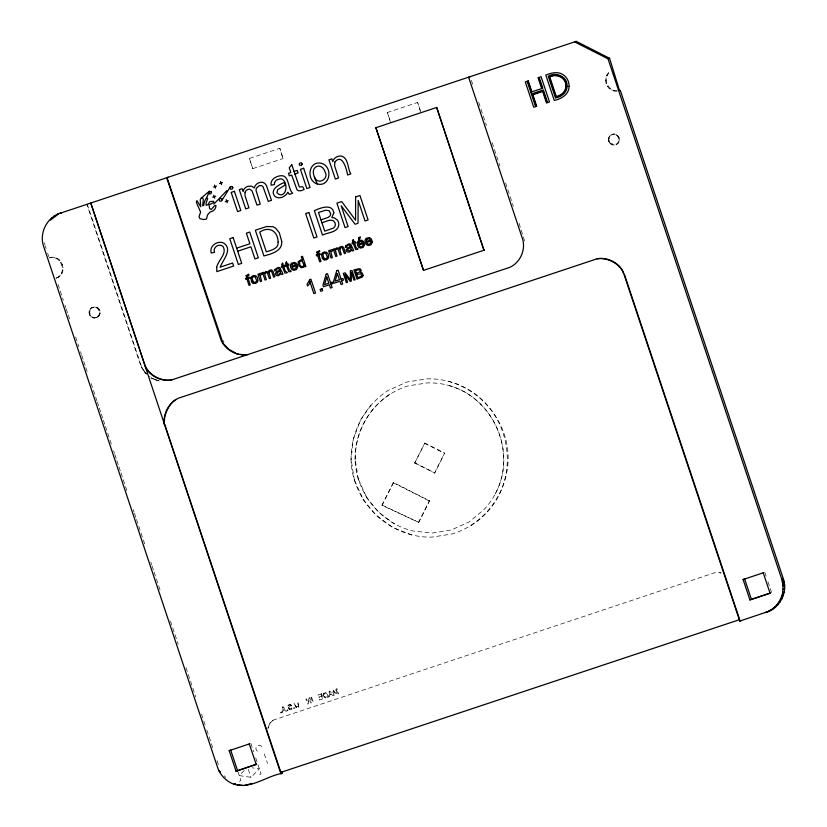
<?xml version="1.0" encoding="UTF-8"?>
<svg xmlns="http://www.w3.org/2000/svg" width="827" height="827" viewBox="0 0 827 827"><rect width="100%" height="100%" fill="white"/><g stroke="black" fill="none" stroke-linecap="round" stroke-linejoin="round"><path stroke-width="0.62" stroke-dasharray="4.13 3.1" d="M56.112 278.089C67.876 273.768 61.384 254.334 49.382 257.931M55.998 278.223C69.106 274.337 62.004 253.093 49.186 257.848M96.645 317.423C89.595 320.99 85.574 308.667 93.244 307.241C100.15 304.781 103.127 316.421 95.932 317.692L97.896 316.824M94.567 317.95L95.281 317.692C89.326 318.281 87.476 308.916 93.244 307.241M97.172 317.082C102.29 313.981 98.144 305.38 92.521 307.499M616.828 91.125C606.398 92.148 601.291 76.88 610.254 71.442M617.542 90.856C608.455 91.694 602.625 79.63 608.879 73.003L608.165 73.262M608.238 139.98L608.775 137.261L612.559 134.315L611.835 134.584C618.854 131.028 622.958 143.34 615.236 144.777L615.96 144.508C612.642 146.183 608.383 143.671 608.238 139.98L611.308 134.925L610.595 135.194M617.2 143.898L616.487 144.167C620.963 141.448 618.41 133.819 613.2 134.325L613.913 134.057M289.316 709.773L288.592 707.716L290.835 705.751L291.104 706.64L291.507 705.669L289.729 704.408L288.034 705.369L287.879 706.64L288.757 705.483L290.639 705.224L290.205 704.387L291.104 706.64L289.068 708.481L289.316 709.773L291.848 709.184L292.334 707.364L291.704 707.509L291.848 709.184M351.062 460.091C350.576 432.314 364.697 405.426 388.163 390.437L406.812 382.033L426.825 378.869C469.219 377.329 506.941 413.655 508.109 455.853C509.132 490.659 485.759 523.749 452.348 533.911L432.345 537.074C389.951 538.615 352.23 502.289 351.062 460.091L353.232 439.468L360.427 420.168L372.15 403.524M355.083 459.988C354.111 426.949 376.285 395.564 407.99 385.93L426.959 382.932C492.416 380.802 528.846 462.19 483.878 509.69L469.064 521.961L451.18 530.014L432.004 533.084L412.859 530.965C380.513 523.212 356.416 493.088 355.083 459.988L355.279 459.915C354.824 433.617 368.17 408.187 390.292 393.91L390.096 393.983M495.373 493.76L495.177 493.833C518.064 452.307 492.592 395.409 446.301 384.979L446.497 384.906M471.204 525.424L471.008 525.496C529.6 489.046 514.022 397.063 447.211 381.03L447.407 380.958M268.124 727.109L267.948 728.494L270.098 723.118L273.044 720.183L269.726 723.253L268.506 726.964M298.847 706.661L297.885 701.741L297.234 701.958L298.847 706.661L297.286 707.581L295.901 707.395L293.988 703.033L294.65 702.816L296.376 707.592L296.149 706.723M323.388 693.646L323.13 695.311L324.649 697.73L328.236 697.12L326.562 692.116L323.388 693.646L324.649 697.73M298.196 704.842C299.715 707.013 295.528 706.33 296.655 707.633L296.573 706.961L297.286 707.581M323.781 694.701L324.246 693.657L326.107 692.923L327.378 696.747L325.238 697.244L324.174 696.231M291.704 708.201L289.223 708.925M381.95 505.328L393.507 482.503L429.471 500.748L418.803 522.406L381.95 505.328L393.507 482.503M414.668 463.079L424.851 443.055L444.626 453.093L434.826 472.972L414.668 463.079L424.851 443.055M434.454 473.106L444.626 453.093M418.421 522.55L429.471 500.748M244.234 770.506L239.21 775.581L250.984 777.318L259.358 768.872L252.297 767.828M272.662 720.327L714.187 572.904C715.686 571.23 727.357 574.238 716.916 572.387M249.403 158.453L252.804 168.636L249.403 158.453L279.826 148.312L283.03 158.577L279.826 148.312M390.602 122.758L387.398 112.493L390.044 120.422M420.271 110.353L417.625 102.424L420.829 112.689M51.202 257.59L51.915 257.321M53.972 257.797L54.685 257.528M56.598 258.727L57.311 258.458M58.903 260.298L59.616 260.029M60.722 262.417L61.446 262.159M61.953 264.95L62.666 264.681M62.49 267.7L63.203 267.431M62.304 270.491L63.017 270.222M61.405 273.137L62.118 272.869M59.864 275.453L60.578 275.184M57.766 277.272L58.49 277.014M606.615 75.577L607.328 75.309M605.715 78.224L606.439 77.955M605.529 81.015L606.253 80.746M606.067 83.765L606.791 83.506M607.297 86.287L608.01 86.029M609.117 88.417L609.84 88.148M611.432 89.988L612.145 89.729M614.058 90.918L614.771 90.65M91.28 308.109L91.993 307.84M93.885 307.241L94.609 306.972M90.236 309.029L90.949 308.76M95.27 307.344L95.994 307.075M89.461 310.177L90.174 309.918M96.583 307.809L97.307 307.541M89.016 311.5L89.729 311.241M97.741 308.595L98.454 308.337M88.923 312.895L89.636 312.637M98.651 309.66L99.374 309.391M89.192 314.281L89.905 314.012M99.261 310.921L99.984 310.652M89.802 315.542L90.515 315.273M99.529 312.296L100.253 312.027M90.712 316.596L91.435 316.327M99.436 313.691L100.16 313.423M91.869 317.392L92.583 317.123M98.992 315.015L99.705 314.746M93.182 317.847L93.896 317.589M98.217 316.172L98.94 315.904M609.551 136.104L610.264 135.845M614.585 134.429L615.298 134.16M608.775 137.261L609.489 137.003M615.898 134.894L616.622 134.625M608.331 138.585L609.044 138.316M617.056 135.68L617.769 135.411M617.965 136.744L618.679 136.476M608.496 141.355L609.22 141.097L608.951 139.711M618.575 138.006L619.299 137.737M609.117 142.616L614.595 144.766L613.882 145.035M618.844 139.381L619.568 139.112M610.026 143.681L610.739 143.412M618.751 140.776L619.475 140.507M611.184 144.467L611.897 144.208M618.307 142.099L619.02 141.83M612.497 144.932L613.21 144.663M617.531 143.257L618.245 142.988M141.117 366.795L144.632 371.757L141.117 366.795L86.866 204.3M153.584 379.231L150.948 377.836L159.446 380.978M156.365 380.306L154.897 379.448M159.26 381.051L157.709 380.41M354.421 480.508L351.258 460.019M358.267 479.35L355.279 459.915M366.309 497.254L378.859 512.42L394.469 524.018M362.898 499.384L376.109 515.366L392.773 527.512L411.753 534.986M239.385 781.246L240.915 780.678L238.052 772.118M259.544 774.527L261.063 773.969L255.264 756.581M387.201 112.565L417.625 102.424M252.804 168.636L283.227 158.505M321.61 696.127L318.86 697.037L319.057 697.626L321.806 696.716M156.551 380.244L149.491 376.626M382.322 505.183L418.803 522.406M424.468 443.2L444.244 453.227M415.051 462.934L434.826 472.972M393.125 482.648L429.089 500.883M224.179 775.829L225.802 777.483M288.757 705.483L288.334 705.028L288.623 705.648M145.304 372.512L146.627 374M146.431 374.073L141.303 366.733M144.249 371.902L145.583 373.401M289.729 704.408L290.163 704.997M288.034 705.369L288.499 706.02M288.592 707.716L289.068 708.481M298.144 706.465L298.485 707.044L298.402 705.844M223.063 340.466L224.003 342.233M609.22 141.097L609.83 142.358M358.463 479.278L366.506 497.182M354.618 480.435L363.094 499.312M324.99 697.151L325.269 697.895L325.238 697.244M264.237 753.883L267.545 763.383M764.789 572.274L766.391 577.06M767.983 581.857L771.591 592.649M471.369 80.333L473.003 85.212M478.699 102.321L486.441 125.528M492.148 142.637L499.89 165.845M505.586 182.953L513.329 206.161M519.036 223.259L524.69 241.133M87.249 204.155L141.5 366.661M250.86 743.39L253.662 751.784M248.338 769.399L250.984 777.318M45.289 246.157L46.064 248.493M47.625 253.165L48.803 256.67M58.035 284.343L63.348 300.263M64.992 305.163L65.809 307.613M66.212 308.833L67.845 313.733M68.259 314.963L69.892 319.853M75.619 337.002L78.885 346.792M80.519 351.692L81.335 354.142M81.749 355.362L83.382 360.262M83.785 361.482L85.429 366.382M85.832 367.612L87.466 372.501M91.146 383.532L96.873 400.671M97.276 401.891L98.92 406.791M99.323 408.011L100.956 412.911M101.37 414.141L103.003 419.031M103.406 420.261L105.05 425.161M105.453 426.381L111.996 445.97M113.63 450.87L114.446 453.32M114.86 454.54L116.493 459.44M116.896 460.67L118.54 465.56M118.943 466.79L120.577 471.69M120.99 472.91L127.523 492.499M133.25 509.639L134.067 512.089M134.481 513.319L136.114 518.219M136.517 519.439L145.107 545.148M150.824 562.298L151.641 564.748M152.054 565.968L153.688 570.868M154.101 572.088L160.634 591.677M170.445 621.067L178.219 644.336M185.982 667.596L195.792 696.985M201.519 714.125L205.189 725.145M206.833 730.045L213.366 749.634M217.046 760.654L218.679 765.554M44.389 242.787L44.989 245.03M289.626 709.215L289.77 709.886M291.269 704.976L291.476 706M295.777 706.134L295.901 707.395M257.414 751.205A3.225 3.184 69.6 0 1 257.228 745.861A3.225 3.184 69.6 0 1 262.19 747.773M336.579 689.604L336.568 694.349L335.979 694.546L333.136 690.834L334.542 695.021L333.912 695.238L332.237 690.225L333.116 689.935L336 693.739L335.979 688.984L336.961 688.653L338.636 693.657L338.005 693.874L336.579 689.604M282.917 707.302L282.865 710.021L284.54 709.463L282.917 707.302M329.653 691.672L329.601 694.38L331.276 693.822L329.653 691.672M282.834 710.631L282.772 712.336L282.017 712.585L282.379 706.899L283.082 706.661L286.659 711.044L285.956 711.272L284.912 709.938L282.834 710.631M329.58 694.99L329.508 696.696L328.764 696.954L329.115 691.269L329.818 691.031L333.395 695.404L332.702 695.641L331.648 694.298L329.58 694.99M309.133 697.988L307.851 702.785L306.538 698.856L305.907 699.063L307.582 704.077L308.254 703.849L309.536 699.053L310.849 702.981L311.479 702.774L309.805 697.761L309.133 697.988M311.614 697.161L310.962 697.378L312.627 702.392L313.288 702.175L311.614 697.161M321.548 693.781L317.971 694.98L318.168 695.569L321.093 694.587L322.375 698.422L319.325 699.435L319.532 700.024L323.223 698.794L321.548 693.781M281.17 712.088L280.477 712.326L280.715 713.019L281.407 712.791L281.17 712.088M287.703 709.917L287.01 710.145L287.248 710.848L287.941 710.61L287.703 709.917M294.247 707.736L293.554 707.964L293.792 708.667L294.484 708.439L294.247 707.736"/><path stroke-width="1.24" d="M175.986 399.565C168.419 403.845 163.095 416.012 164.583 425.295C162.009 414.379 169.721 401.767 178.601 398.149L596.991 258.82C607.69 256.649 620.446 263.513 623.651 273.292C619.578 262.945 606.274 257.094 596.991 258.82M208.652 192.619L209.283 191.306L211.288 191.74L210.895 193.787L209.458 193.869L208.652 192.619L209.148 193.642M782.631 592.814L783.076 585.888L781.711 579.076L608.031 58.831L574.682 41.919L576.202 41.35L609.561 58.262L619.547 90.608L620.271 90.339L783.241 578.507C788.358 592.39 779.499 608.982 765.192 612.6C774.062 609.923 780.822 601.818 782.631 592.814L784.151 592.246M783.241 578.507L781.711 579.076L784.141 581.877L783.076 585.888L784.596 585.32M206.812 197.86L207.66 198.563L205.954 203.473L206.233 205.313L207.887 204.631L209.872 201.571L213.376 201.261L213.893 202.388L209.066 204.9L209.624 208.59L211.185 209.541L214.875 205.468L216.002 205.582C215.95 208.962 213.407 211.536 210.089 211.981L207.587 214.865L206.45 219.083L203.483 219.548L199.907 218.597L199.007 216.798L200.61 212.105L196.35 202.326L196.867 200.547L200.744 206.74L200.227 199.793L201.075 198.066L202.739 197.86L203.308 199.627L202.636 205.809L203.773 205.458C203.731 200.165 208.166 196.991 208.797 191.874M232.821 187.781L232.191 189.094L230.743 189.176A1.509 1.489 69.6 0 1 230.082 187.181L231.653 186.406L232.821 187.781L232.325 186.757M302.031 164.201L301.4 165.524L299.395 165.08L299.24 163.829L300.118 162.867L301.535 163.177L302.031 164.201L301.535 163.177M221.998 199.421L221.264 198.563L219.827 198.635L219.196 199.958L219.693 200.982L221.109 201.292L222.049 200.186L230.288 186.861M213.852 204.073L226.856 190.572M576.202 41.35L60.278 213.201L61.808 212.632C47.47 216.25 38.662 232.842 43.759 246.715L217.563 767.342C220.685 777.246 231.271 786.301 241.835 785.081M50.426 220.127L58.614 213.914L57.084 214.482M201.602 197.736L209.283 191.306M237.649 770.888L230.702 750.099L229.182 750.668L236.036 771.209L256.546 764.148M356.447 273.365L359.89 271.897L360.045 270.636L359.197 269.695L355.517 270.574L357.874 277.645L361.575 276.084L361.223 273.758L356.809 274.461M782.766 582.446L784.141 581.877M54.096 216.178L55.616 215.62M51.346 218.266L52.866 217.697M168.212 177.205L166.692 177.764L221.067 340.145C225.585 350.245 237.163 356.489 248.079 354.494M470.149 76.663L468.62 77.231L522.809 239.706C525.631 250.519 519.945 262.769 509.711 267.369L171.665 379.934C160.976 382.105 148.219 375.241 145.014 365.462C149.077 375.809 162.381 381.66 171.665 379.934M375.882 127.709L423.507 270.377L375.882 127.709L436.697 107.448L483.96 250.25L436.697 107.448M608.031 58.831L609.561 58.262M222.484 342.791L228.8 349.345L235.747 353.17M236.315 353.667L239.199 354.401M242.156 354.783L245.123 354.814M743.111 579.541L744.631 578.983L751.433 599.358L749.913 599.926L743.111 579.541L763.6 572.666M233.979 784.151L235.509 783.582M238.838 784.513L237.308 785.081C253.124 787.738 267.369 775.798 282.472 773.276L282.028 771.963L280.86 772.387L164.945 425.161M244.182 785.578L251.946 783.438L250.426 784.006M282.472 773.276L280.942 773.845L90.784 203.029L145.014 365.462M783.076 589.372L784.606 588.803M781.732 596.164L783.262 595.595M780.409 599.368L781.939 598.8M778.683 602.356L780.202 601.798M776.574 605.095L778.104 604.527M774.134 607.525L775.654 606.966M623.651 273.292L739.751 621.067L741.271 620.508M772.904 609.044L768.479 611.432L739.751 621.067M320.979 219.868L327.999 217.449L330.056 215.992L330.728 213.893L329.198 210.72L325.59 210.223L318.509 212.487L324.742 231.146L332.888 228.304A4.145 4.104 69.6 0 0 335.069 223.042C332.857 217.336 325.693 221.812 321.941 222.752M530.8 92.2L542.812 88.2L539.173 77.314L541.065 76.684L549.521 102L547.629 102.631L543.401 89.957L531.389 93.958M294.019 171.468L297.255 170.383L298.102 172.926L294.867 174.001M236.667 248.162L249.899 243.758L246.363 233.183L249.733 232.056L258.334 257.817L254.964 258.934L250.912 246.797L237.68 251.201M247.8 277.614L249.216 277.148L249.537 278.12L248.131 278.585M283.485 265.736L284.715 265.333L285.036 266.294L283.806 266.707M287.362 264.444L288.602 264.03L288.923 265.002L287.693 265.415M318.529 254.075L319.946 253.6L320.266 254.571L318.85 255.036M354.204 242.187L355.434 241.784L355.765 242.745L354.525 243.159M330.511 282.669L332.351 282.048L332.868 283.599L331.027 284.219M341.096 279.144L342.936 278.534L343.453 280.084L341.613 280.694M423.507 270.377L484.322 250.116M229.182 750.668L249.671 743.793M751.433 599.358L770.402 593.042M749.913 599.926L770.061 593.217L763.259 572.832M236.036 771.209L256.194 764.499L249.33 743.959M280.86 772.387L739.669 619.619L624.416 274.388M219.558 183.542L222.504 182.602M213.531 187.088L216.478 186.147M212.735 197.188L215.682 196.247M225.275 201.674L228.221 200.734M240.543 354.39L242.507 354.649M317.217 183.966C330.345 187.471 333.219 166.806 321.682 163.395C308.512 159.931 305.732 180.503 317.217 183.966C315.283 178.963 309.618 169.628 317.02 166.32C320.773 165.1 324.05 168.294 325.021 171.706C329.363 179.077 317.702 185.589 314.549 177.236M218.731 770.619L220.416 771.829M222.845 342.657L167.044 177.629M221.584 198.78L222.081 199.803L221.832 199.08M211.04 191.45L211.536 192.474M220.551 181.558L221.522 184.597M226.257 199.689L227.239 202.729M214.524 185.103L215.496 188.142M213.717 195.203L214.689 198.242M350.4 271.06L350.369 279.877L345.128 272.817L343.298 273.427L346.389 282.679L347.557 282.286L344.931 274.409L350.203 281.407L351.299 281.046L351.372 272.414L353.956 280.157L355.124 279.774L352.033 270.522L350.4 271.06M355.641 196.919L355.558 220.189L341.706 201.561L336.889 203.163L345.045 227.59L348.126 226.567L341.189 205.768L355.114 224.241L357.998 223.28L358.194 200.496L365.017 220.943L368.098 219.92L359.941 195.492L355.641 196.919M261.952 273.168L261.921 274.461L260.112 275.36L261.611 281.17L260.381 281.583L257.941 274.244L259.047 273.871L259.42 274.988L260.164 273.386L261.952 273.168M332.681 249.62L332.64 250.912L330.831 251.811L332.34 257.621L331.11 258.034L328.66 250.695L329.766 250.333L330.138 251.439L330.893 249.837L332.681 249.62M250.746 277.975L251.728 282.214L253.475 283.444L255.626 283.351L257.218 282.317L258.024 280.653L257.362 277.479L255.832 275.856L253.796 275.505L251.884 276.301L250.746 277.975M321.476 254.427L322.447 258.665L324.205 259.895L326.345 259.802L327.947 258.768L328.743 257.104L328.092 253.93L326.562 252.307L324.515 251.956L322.613 252.752L321.476 254.427M281.707 241.339C282.648 251.253 271.266 253.879 263.947 255.946L255.347 230.195L266.77 226.495L273.127 226.732L275.546 228.107L279.319 232.749L281.707 241.339M274.512 182.612L274.43 184.566L271.132 185.176C270.057 179.862 275.443 176.544 279.981 175.82C289.667 174.094 287.465 188.618 292.665 193.27L289.305 194.397L287.868 192.236C285.563 196.754 278.802 199.979 274.626 196.082C269.571 189.548 279.34 184.39 284.312 182.498L285.17 185.052L277.727 189.621L276.88 192.794C285.491 200.661 289.419 183.48 282.203 179.139L280.394 178.818L276.259 180.121L274.512 182.612M246.188 275.587L246.901 278.988L245.815 279.35L245.495 278.389L246.58 278.027L249.03 285.356L250.25 284.953L247.583 276.942L247.511 275.96L248.968 275.288L248.793 274.14L246.188 275.587M316.906 252.039L317.63 255.44L316.545 255.801L316.224 254.84L317.31 254.478L319.749 261.808L320.979 261.404L318.302 253.393L318.23 252.411L319.687 251.739L319.511 250.591L316.906 252.039M216.695 267.317L216.808 271.638L233.638 266.036L232.625 262.996L220.127 267.162C222.804 260.071 233.286 249.175 223.517 242.952C217.315 240.337 208.973 246.012 211.247 253.031L214.575 252.297C212.281 247.242 219.6 242.735 223.207 246.715C227.177 254.044 217.925 260.371 216.695 267.317M298.247 261.818L298.361 264.867L301.007 267.7L303.364 267.379L304.429 265.891L302.258 261.229L300.604 261.001L299.467 262.128L299.881 265.095L300.914 266.356L302.537 266.594L303.685 265.467L303.571 263.244L304.729 266.811L305.876 266.428L302.496 256.308L301.276 256.711L302.486 260.35L300.79 259.874L298.247 261.818M274.864 269.53L274.75 270.977L276.011 270.739L276.259 269.447L277.438 268.713L278.978 268.672L280.26 271.38L280.477 272.683L278.792 274.554L276.942 273.882L277.262 272.662L280.105 270.925L279.784 269.953L276.704 271.659L275.556 273.282A2.202 2.171 69.6 0 0 276.404 275.422L278.244 275.773L281.139 273.665L281.687 274.492L282.968 274.057L279.888 267.617L278.13 267.4L274.864 269.53M297.751 266.687L296.448 269.581L293.843 270.346L291.91 269.561L290.639 267.503L290.401 265.012L291.445 263.182L294.794 262.417L296.531 263.658L297.4 265.529L291.993 267.328L293.285 268.961L295.022 269.095L296.428 266.956L297.751 266.687M345.593 245.981L345.469 247.428L346.73 247.19L346.978 245.898L348.157 245.164L349.697 245.123L350.979 247.831L351.196 249.134L349.511 251.005L347.66 250.333L347.991 249.113L350.824 247.376L350.503 246.405L347.423 248.11L346.275 249.733A2.202 2.171 69.6 0 0 347.123 251.873L348.973 252.225L351.857 250.116L352.405 250.943L353.687 250.509L350.607 244.068L348.849 243.851L345.593 245.981M364.583 244.43L363.291 247.325L360.686 248.09L358.742 247.304L357.481 245.247L357.233 242.756L358.287 240.936L361.637 240.161L363.363 241.412L364.242 243.272L358.835 245.081L360.127 246.704L361.854 246.839L363.26 244.699L364.583 244.43M372.367 241.846L371.065 244.74L368.46 245.505L366.526 244.72L365.255 242.652L365.007 240.171L366.061 238.341L369.411 237.566L371.147 238.817L372.016 240.688L366.609 242.487L367.901 244.11L369.628 244.254L371.044 242.104L372.367 241.846M278.151 242.208C278.637 248.689 271.07 250.395 266.304 251.78L259.73 232.108C269.509 225.606 277.924 231.436 278.151 242.208M333.808 212.828L331.865 217.542L334.098 217.77L337.426 220.044A7.536 7.453 69.6 0 1 338.729 225.368C337.509 232.656 327.668 232.387 322.509 235.095L314.353 210.668C319.811 208.156 332.351 203.029 333.808 212.828M358.856 237.483L358.587 239.716L359.611 239.375L360.469 236.946L358.856 237.483M569.059 86.411C569.069 94.464 561.285 98.982 554.276 100.418L545.82 75.102C551.671 72.642 559.031 70.926 564.303 75.598A13.191 13.036 69.6 0 1 568.945 83.961L569.059 86.411M567.084 86.401C566.991 92.707 561.223 96.821 555.548 98.02L548.28 76.26C556.075 71.36 567.818 76.797 567.084 86.401M566.423 86.38C566.299 92.117 561.223 96.077 555.961 97.172L549.118 76.684C554.545 74.016 562.071 74.895 565.099 80.632A10.327 10.203 69.6 0 1 566.412 86.38M292.065 264.185L291.724 266.284L295.766 264.94L294.422 263.493L292.065 264.185M358.908 241.939L358.556 244.037L362.608 242.683L361.254 241.246L358.908 241.939M366.681 239.344L366.34 241.443L370.382 240.099L369.038 238.652L366.681 239.344M245.061 192.215L244.968 195.503L248.948 207.835L245.722 208.9L239.303 189.683L242.187 188.721L243.086 191.419L243.707 189.796A7.123 7.04 69.6 0 1 247.811 186.375L251.563 186.106L254.302 187.946C255.109 184.132 259.068 181.692 262.852 182.353L264.888 183.439L266.459 185.63L271.473 200.33L268.279 201.395L262.976 186.582L261.384 185.568L259.275 185.693L256.391 188.142L255.988 190.231L260.236 204.073L257.021 205.148L252.018 190.82L249.661 189.187A4.993 4.941 69.6 0 0 245.764 190.996L245.061 192.215M269.126 272.104L268.971 272.9L268.599 271.308L269.509 270.295L271.587 269.891L272.972 271.142L274.884 276.756L273.654 277.159L271.638 271.504L270.636 271.08L269.126 272.104M339.845 248.555L339.69 249.351L339.328 247.759L340.228 246.746L342.316 246.343L343.691 247.593L345.603 253.207L344.383 253.61L342.357 247.955L341.365 247.531L339.845 248.555M565.895 86.349C565.73 91.714 561.213 95.405 556.292 96.511L549.779 77.014C556.685 73.117 566.526 78.089 565.895 86.349M309.836 279.567L307.044 284.343L307.592 285.977L310.259 282.824L309.546 280.673L313.857 293.595L315.532 293.047L310.911 279.216L309.836 279.567M326.768 277.014L324.577 284.643L328.836 283.227L326.768 277.014M337.354 273.489L335.162 281.118L339.421 279.702L337.354 273.489M326.169 274.192L322.933 285.191L323.45 286.742L329.363 284.777L330.459 288.075L332.134 287.517L327.533 273.737L326.169 274.192M336.754 270.667L333.519 281.666L334.036 283.216L339.938 281.252L341.044 284.55L342.719 283.992L338.119 270.212L336.754 270.667M265.074 273.189L264.702 274.213L266.284 279.619L265.053 280.022L262.604 272.693L263.71 272.321L264.051 273.355L265.849 271.421L268.33 272.031L268.599 271.308L270.594 278.182L269.364 278.585L267.452 273.127L266.563 272.507L265.074 273.189M335.793 249.64L335.421 250.664L337.013 256.07L335.783 256.473L333.333 249.144L334.428 248.772L334.77 249.806L336.568 247.873L339.049 248.482L339.328 247.759L341.313 254.633L340.083 255.036L338.181 249.578L337.282 248.958L335.793 249.64M334.883 161.978L334.594 165.762L338.574 177.991L335.348 179.066L328.929 159.838L331.834 158.877L332.743 161.606C333.632 157.936 337.478 155.734 341.106 155.993C348.694 157.647 347.485 168.636 350.793 173.918L347.578 174.993C346.709 169.752 342.564 152.85 334.883 161.978M363.167 275.453L362.422 276.952L357.026 279.133L353.935 269.881L359.828 268.63L361.192 270.098L360.572 272.486L362.123 272.9L363.167 275.453M256.701 280.632L255.708 282.141L253.941 282.338L252.462 280.88L253.475 283.444L252.111 277.924L253.403 276.714L255.161 276.911L256.701 280.632M327.42 257.083L326.427 258.593L324.67 258.789L323.181 257.331L324.205 259.895L322.83 254.375L324.132 253.165L325.879 253.362L327.42 257.083M291.776 164.749L289.223 167.767L290.815 172.533L288.447 173.319L289.295 175.851L291.662 175.066L297.027 189.838L298.878 190.861L301.793 190.52L304.129 189.414L302.703 186.695L299.384 186.974L291.776 164.749M282.627 263.182L281.656 264.33L282.255 266.149L281.356 266.449L281.676 267.41L282.586 267.111L284.943 272.993L286.442 273.013L287.341 272.59L285.232 270.998L282.627 263.182M286.514 261.88L285.532 263.038L286.142 264.857L285.243 265.157L285.563 266.118L286.462 265.818L288.83 271.701L290.329 271.711L291.218 271.297L289.119 269.705L286.514 261.88M353.346 239.634L352.374 240.781L352.984 242.6L352.085 242.9L352.405 243.862L353.305 243.562L355.662 249.444L357.171 249.465L358.06 249.041L355.961 247.449L353.346 239.634M527.161 81.315L525.29 81.935L533.746 107.252L535.617 106.631L527.161 81.315M528.288 80.932L527.791 81.098L531.213 91.363L531.709 91.197L528.288 80.932M538.553 77.521L538.057 77.686L541.489 87.941L541.974 87.776L538.553 77.521M234.403 191.316L231.178 192.391L237.597 211.609L240.822 210.534L234.403 191.316M303.643 168.263L300.428 169.328L306.838 188.556L310.063 187.481L303.643 168.263M542.998 90.815L532.226 94.402L536.237 106.425L536.733 106.259L532.888 94.743L542.667 91.487L546.513 103.003L547.009 102.837L542.998 90.815M233.131 237.587L229.761 238.714L238.362 264.464L241.732 263.337L233.131 237.587M308.853 212.498L305.649 213.562L313.805 237.99L317.01 236.925L308.853 212.498M322.013 288.747L320.111 289.378L320.752 291.3L322.654 290.67L322.013 288.747"/></g></svg>
